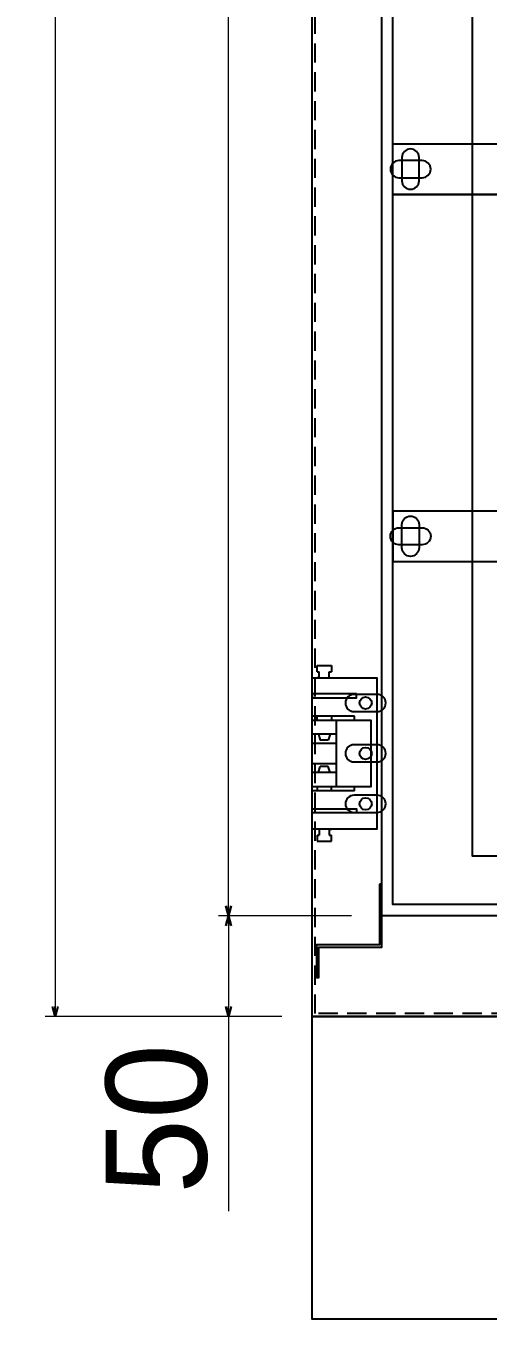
# Model space of a CAD drawing. Header units: millimetres. Extents: x 0 to 6126, y 0 to 4331.
# Drawn here: x 3129 to 3358, y 2349 to 2990 of the extents above; entities that cross this region are included whole.
import ezdxf

# ---------------------------------------------------------------- set-up
doc = ezdxf.new("R2010")
doc.units = ezdxf.units.MM
doc.linetypes.add('HIDDEN2', pattern=[4.7625, 3.175, -1.5875])
doc.layers.add('CNC', color=7, linetype='Continuous')
doc.layers.add('DIM', color=253, linetype='Continuous')
doc.dimstyles.new('CNC', dxfattribs={"dimtxt": 50, "dimasz": 5, "dimexe": 5, "dimexo": 15, "dimgap": 10, "dimtad": 1, "dimdec": 0, "dimtxsty": 'Standard', "dimblk": 'OPEN30', "dimcen": 10, "dimclrd": 5, "dimclre": 5, "dimclrt": 3, "dimazin": 3, "dimtfac": 1, "dimtdec": 0, "dimtmove": 0, "dimatfit": 3, "dimldrblk": 'ARCHTICK', "dimlwd": 9, "dimlwe": 9})

# ---------------------------------------------------------------- blocks, each defined once
blk = doc.blocks.new('*D16')
at = {"color": 0, "linetype": 'ByBlock', "lineweight": -2}
for p, q in [((3142.24, 3993.96), (3143.58, 3998.96)), ((3143.58, 3998.96), (3144.92, 3993.96)), ((3143.58, 3998.96), (3143.58, 3993.96)), ((3143.58, 2498.96), (3142.24, 2503.96)), ((3144.92, 2503.96), (3143.58, 2498.96)), ((3143.58, 2498.96), (3143.58, 2503.96))]:
    blk.add_line(p, q, dxfattribs=at)
at = {"layer": 'Defpoints', "color": 0, "ltscale": 3, "transparency": 16777216}
for p in [(3271.01, 3998.96), (3143.58, 2498.96), (3271.01, 2498.96)]:
    blk.add_point(p, dxfattribs=at)
at = {"layer": 'DIM', "color": 5, "lineweight": 9, "ltscale": 3, "transparency": 16777216}
for p, q in [((3256.01, 3998.96), (3138.58, 3998.96)), ((3143.58, 3993.96), (3143.58, 2503.96)), ((3256.01, 2498.96), (3138.58, 2498.96))]:
    blk.add_line(p, q, dxfattribs=at)
at = {"layer": 'DIM', "color": 3, "ltscale": 3, "transparency": 16777216, "insert": (3108.05, 3248.96), "char_height": 50, "attachment_point": 5, "rotation": 90}
blk.add_mtext('1500', dxfattribs=at)
blk = doc.blocks.new('_ArchTick')
at = {"color": 0, "const_width": 0.15}
blk.add_lwpolyline([(-0.5, -0.5), (0.5, 0.5)], dxfattribs=at)
blk = doc.blocks.new('_Open30')
at = {"color": 0, "linetype": 'ByBlock', "lineweight": -2}
for p, q in [((-1, 0.27), (0, 0)), ((0, 0), (-1, -0.27)), ((0, 0), (-1, 0))]:
    blk.add_line(p, q, dxfattribs=at)
blk = doc.blocks.new('ovan')
at = {"color": 2}
for p, q in [((14.75, 8.55), (3.25, 8.55)), ((3.25, 0.05), (14.75, 0.05))]:
    blk.add_line(p, q, dxfattribs=at)
for centre, start, end in [((3.25, 4.3), 90, 270), ((14.75, 4.3), 270, 90)]:
    blk.add_arc(centre, 4.25, start, end, dxfattribs=at)
blk = doc.blocks.new('HL011-1-6')
at = {"color": 1}
for p, q in [((29.5, 81), (22.5, 81)), ((22.5, 81), (22.5, 78)), ((23.5, 78), (22.5, 78)), ((23.5, 75), (23.5, 78)), ((29.5, 78), (28.5, 78)), ((28.5, 75), (28.5, 78)), ((29.5, 78), (29.5, 81)), ((23.5, 75), (22.5, 75)), ((28.5, 75), (29.5, 75)), ((11, 56), (11, 54)), ((11, 56), (32, 56)), ((20, 54), (20, 21)), ((22.5, 56), (22.5, 54)), ((29.5, 54), (29.5, 56)), ((20, 47), (32, 47)), ((23.1, 47), (24, 44)), ((28.9, 47), (28, 44)), ((32, 42.5), (20, 42.5)), ((24, 44), (28, 44)), ((32, 32.5), (20, 32.5)), ((20, 28), (32, 28)), ((23.1, 28), (24, 31)), ((24, 31), (28, 31)), ((28.9, 28), (28, 31)), ((11, 21), (11, 19)), ((22.5, 19), (22.5, 21)), ((29.5, 21), (29.5, 19)), ((11, 19), (32, 19)), ((23.5, 0), (22.5, 0)), ((23.5, 0), (23.5, -3)), ((28.5, 0), (28.5, -3)), ((28.5, 0), (29.5, 0)), ((22.5, -6), (22.5, -3)), ((23.5, -3), (22.5, -3)), ((29.5, -6), (22.5, -6)), ((29.5, -3), (28.5, -3)), ((29.5, -3), (29.5, -6))]:
    blk.add_line(p, q, dxfattribs=at)
for points in [[(32, 19), (32, 0), (0, 0), (0, 75), (32, 75), (32, 56)], [(32, 28), (32, 21), (3, 21), (3, 54), (32, 54), (32, 47)], [(32, 42.5), (32, 32.5)]]:
    blk.add_lwpolyline(points, dxfattribs=at)
for points in [[(10, 67), (32, 67), (32, 65), (10, 65)], [(10, 8), (32, 8), (32, 10), (10, 10)]]:
    blk.add_lwpolyline(points, close=True, dxfattribs=at)
for centre in [(5.5, 62.5), (5.5, 37.5), (5.5, 12.5)]:
    blk.add_circle(centre, 3, dxfattribs=at)
blk = doc.blocks.new('ovan8.5x20')
at = {"layer": 'CNC', "color": 2, "lineweight": -3}
for p, q in [((5.75, 4.25), (-5.75, 4.25)), ((-5.75, -4.25), (5.75, -4.25))]:
    blk.add_line(p, q, dxfattribs=at)
for centre, start, end in [((-5.75, 0), 90, 270), ((5.75, 0), 270, 90)]:
    blk.add_arc(centre, 4.25, start, end, dxfattribs=at)
blk = doc.blocks.new('*D20')
at = {"color": 5, "lineweight": 9, "ltscale": 3, "transparency": 16777216}
for p, q in [((3290.51, 2548.96), (3224.55, 2548.96)), ((3229.55, 2543.96), (3229.55, 2503.96)), ((3256.01, 2498.96), (3224.55, 2498.96)), ((3229.55, 2498.96), (3229.55, 2402.51))]:
    blk.add_line(p, q, dxfattribs=at)
at = {"color": 0, "linetype": 'ByBlock', "lineweight": -2}
for p, q in [((3228.21, 2543.96), (3229.55, 2548.96)), ((3229.55, 2548.96), (3230.89, 2543.96)), ((3229.55, 2548.96), (3229.55, 2543.96)), ((3229.55, 2498.96), (3228.21, 2503.96)), ((3230.89, 2503.96), (3229.55, 2498.96)), ((3229.55, 2498.96), (3229.55, 2503.96))]:
    blk.add_line(p, q, dxfattribs=at)
at = {"layer": 'Defpoints', "color": 0, "ltscale": 3, "transparency": 16777216}
for p in [(3305.51, 2548.96), (3229.55, 2498.96), (3271.01, 2498.96)]:
    blk.add_point(p, dxfattribs=at)
at = {"color": 3, "ltscale": 3, "transparency": 16777216, "insert": (3194.02, 2448.23), "char_height": 50, "attachment_point": 5, "rotation": 90}
blk.add_mtext('50', dxfattribs=at)
blk = doc.blocks.new('*D21')
at = {"color": 5, "lineweight": 9, "ltscale": 3, "transparency": 16777216}
for p, q in [((3290.51, 3848.96), (3224.55, 3848.96)), ((3229.55, 2553.96), (3229.55, 3843.96)), ((3290.51, 2548.96), (3224.55, 2548.96))]:
    blk.add_line(p, q, dxfattribs=at)
at = {"color": 0, "linetype": 'ByBlock', "lineweight": -2}
for p, q in [((3228.21, 3843.96), (3229.55, 3848.96)), ((3229.55, 3848.96), (3230.89, 3843.96)), ((3229.55, 3848.96), (3229.55, 3843.96)), ((3229.55, 2548.96), (3228.21, 2553.96)), ((3230.89, 2553.96), (3229.55, 2548.96)), ((3229.55, 2548.96), (3229.55, 2553.96))]:
    blk.add_line(p, q, dxfattribs=at)
at = {"layer": 'Defpoints', "color": 0, "ltscale": 3, "transparency": 16777216}
for p in [(3229.55, 3848.96), (3305.51, 3848.96), (3305.51, 2548.96)]:
    blk.add_point(p, dxfattribs=at)
at = {"color": 3, "ltscale": 3, "transparency": 16777216, "insert": (3194.01, 3198.96), "char_height": 50, "attachment_point": 5, "rotation": 90}
blk.add_mtext('1300', dxfattribs=at)

msp = doc.modelspace()

# ---------------------------------------------------------------- linework, layer by layer
at = {"color": 7, "ltscale": 3}
msp.add_lwpolyline([(3271.01, 3998.96), (4371.01, 3998.96), (4371.01, 2498.96), (3271.01, 2498.96)], close=True, dxfattribs=at)
at = {"color": 7, "linetype": 'HIDDEN2', "ltscale": 3}
msp.add_lwpolyline([(3272.51, 3997.46), (4369.51, 3997.46), (4369.51, 2500.46), (3272.51, 2500.46)], close=True, dxfattribs=at)
at = {"color": 4, "ltscale": 3}
msp.add_lwpolyline([(3305.51, 3897.46), (3788.01, 3897.46), (3788.01, 2548.96), (3305.51, 2548.96)], close=True, dxfattribs=at)
at = {"color": 35, "ltscale": 3}
msp.add_lwpolyline([(3311.01, 3891.96), (3782.51, 3891.96), (3782.51, 2554.46), (3311.01, 2554.46)], close=True, dxfattribs=at)
at = {"color": 3, "ltscale": 3}
msp.add_lwpolyline([(3350.51, 3883.46), (3736.51, 3883.46), (3736.51, 2578.46), (3350.51, 2578.46)], close=True, dxfattribs=at)
at = {"color": 8, "ltscale": 3}
for points in [[(3311.01, 2931.64), (3782.51, 2931.64), (3782.51, 2906.64), (3311.01, 2906.64)], [(3311.01, 2906.64), (3782.51, 2906.64), (3782.51, 2749.62), (3311.01, 2749.62)], [(3311.01, 2724.62), (3782.51, 2724.62), (3782.51, 2749.62), (3311.01, 2749.62)]]:
    msp.add_lwpolyline(points, close=True, dxfattribs=at)
at = {"color": 243}
msp.add_lwpolyline([(3304.31, 2564.56), (3304.31, 2534.56), (3273.11, 2534.56), (3273.11, 2518.36), (3274.31, 2518.36), (3274.31, 2533.36), (3305.51, 2533.36), (3305.51, 2564.56)], close=True, dxfattribs=at)
at = {"ltscale": 3}
msp.add_lwpolyline([(3271.01, 2498.96), (4371.01, 2498.96), (4371.01, 2348.96), (3271.01, 2348.96)], close=True, dxfattribs=at)

# ---------------------------------------------------------------- block references
at = {"color": 7, "rotation": 180}
msp.add_blockref('HL011-1-6', (3303.01, 2666.96), dxfattribs=at)
at = {"color": 2, "rotation": 180}
for p in [(3306.51, 2658.76), (3306.51, 2633.76), (3306.51, 2608.76)]:
    msp.add_blockref('ovan', p, dxfattribs=at)
at = {"layer": 'CNC', "lineweight": -3, "rotation": 90}
msp.add_blockref('ovan8.5x20', (3319.76, 2919.14), dxfattribs=at)
at = {"layer": 'CNC', "lineweight": -3}
msp.add_blockref('ovan8.5x20', (3319.76, 2919.14), dxfattribs=at)
at = {"layer": 'CNC', "lineweight": -3, "xscale": -1}
for rotation in [90, 180]:
    msp.add_blockref('ovan8.5x20', (3319.76, 2737.12), dxfattribs=dict(at, rotation=rotation))

# ---------------------------------------------------------------- dimensions: what is measured, and where the dimension line sits
at = {"color": 2, "ltscale": 3}
for base, p2, picture, middle in [((3229.55, 3848.96), (3305.51, 3848.96), '*D21', (3194.01, 3198.96)), ((3229.55, 2498.96), (3271.01, 2498.96), '*D20', (3194.02, 2448.23))]:
    dim = msp.add_linear_dim(base=base, p1=(3305.51, 2548.96), p2=p2, angle=90, dimstyle='CNC', dxfattribs=at)
    dim.commit()
    dim.dimension.update_dxf_attribs({"geometry": picture, "text_midpoint": middle})
at = {"layer": 'DIM', "color": 7, "ltscale": 3}
dim = msp.add_linear_dim(base=(3143.58, 2498.96), p1=(3271.01, 3998.96), p2=(3271.01, 2498.96), angle=90, dimstyle='CNC', dxfattribs=at)
dim.commit()
dim.dimension.update_dxf_attribs({"geometry": '*D16', "text_midpoint": (3108.05, 3248.96)})

doc.saveas('drawing.dxf')
